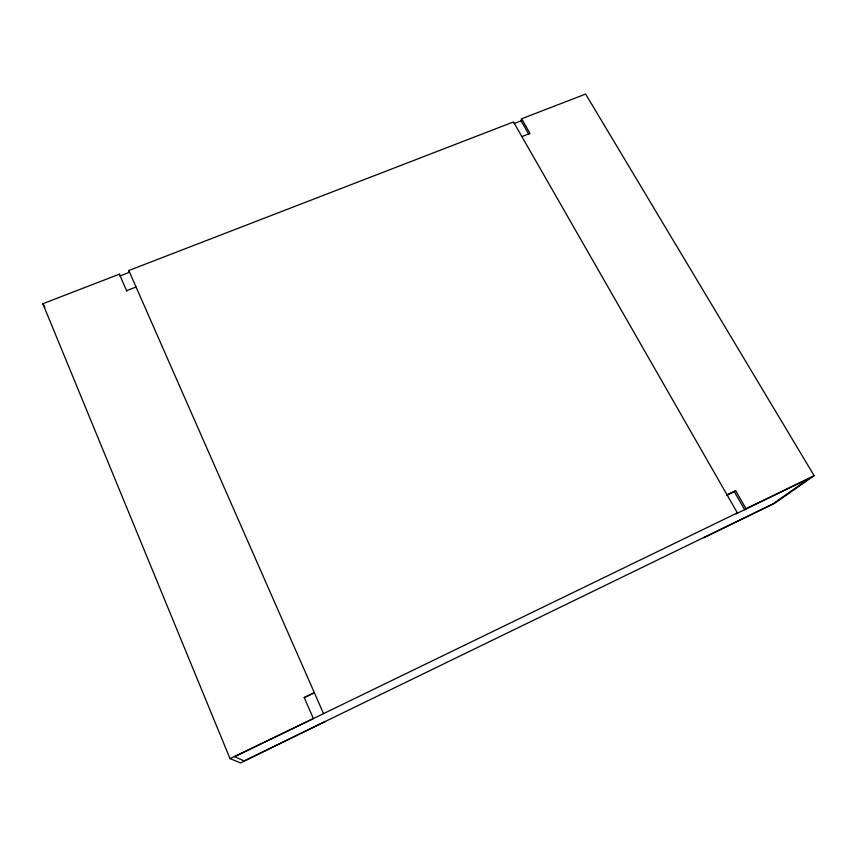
<?xml version="1.0" encoding="UTF-8"?>
<svg xmlns="http://www.w3.org/2000/svg" width="857" height="857" viewBox="0 0 857 857"><rect width="100%" height="100%" fill="white"/><g stroke="black" fill="none" stroke-linecap="round" stroke-linejoin="round"><path stroke-width="1.29" d="M528.812 134.335L521.067 120.858L521.602 118.791L585.61 94.066L814.15 475.689L774.707 503.305L703.876 537.735L704.99 536.91M734.32 491.714L735.638 490.665L746.008 508.694L744.658 509.69L734.32 491.714L726.79 495.325M737.363 512.882L736.034 513.868L809.233 478.41L772.918 503.895L244.095 760.92L234.657 756.742L737.363 512.882L513.493 121.93L128.807 270.523L129.503 272.258L120.119 275.89L119.391 274.165L42.85 303.732L230.019 758.616L240.613 762.934L325.296 721.465M230.019 758.616L313.383 718.605L304.224 697.566L314.412 692.681L304.224 697.566M746.008 508.694L814.15 475.689M727.004 494.8L735.638 490.665M126.6 290.684L136.049 286.999M521.892 136.595L530.022 133.424L521.602 118.791M514.136 123.547L521.067 120.858M42.85 303.732L44.885 307.117M128.807 270.523L323.571 713.677M119.391 274.165L126.793 291.187"/></g></svg>
